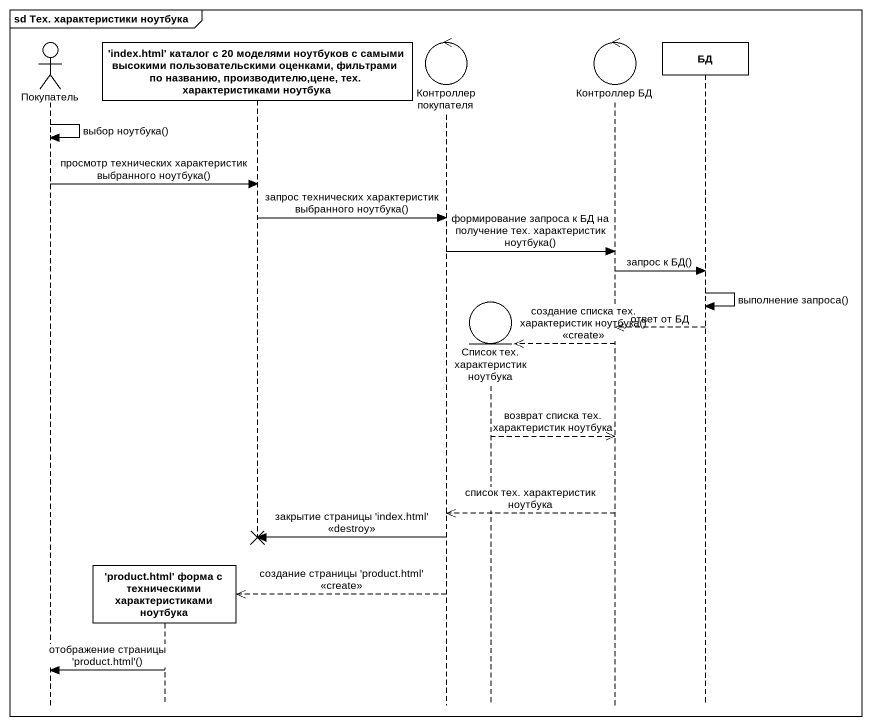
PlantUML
@startuml
mainframe sd Тех. характеристики ноутбука
hide footbox
actor Покупатель
participant "'product.html' форма с техническими характеристиками ноутбука" as product_html_форма_с
participant "'index.html' каталог с 20 моделями ноутбуков c самыми высокими пользовательскими оценками, фильтрами по названию, производителю,цене, тех. характеристиками ноутбука" as index_html_каталог_с_20
control "Контроллер покупателя" as Контроллер_покупателя
entity "Список тех. характеристик ноутбука" as Список_тех_характеристик
control "Контроллер БД" as Контроллер_БД
participant БД

Покупатель -> Покупатель : выбор ноутбука()
Покупатель -> index_html_каталог_с_20 : просмотр технических характеристик выбранного ноутбука()
index_html_каталог_с_20 -> Контроллер_покупателя : запрос технических характеристик выбранного ноутбука()
Контроллер_покупателя -> Контроллер_БД : формирование запроса к БД на получение тех. характеристик ноутбука()
Контроллер_БД -> БД : запрос к БД()
БД -> БД : выполнение запроса()
БД -->> Контроллер_БД : ответ от БД
Контроллер_БД -->> Список_тех_характеристик ** : создание списка тех. характеристик ноутбука() <<create>>
Список_тех_характеристик -->> Контроллер_БД : возврат списка тех. характеристик ноутбука
Контроллер_БД -->> Контроллер_покупателя : список тех. характеристик ноутбука
Контроллер_покупателя -> index_html_каталог_с_20 !! : закрытие страницы 'index.html' <<destroy>>
Контроллер_покупателя -->> product_html_форма_с ** : создание страницы 'product.html' <<create>>
product_html_форма_с -> Покупатель : отображение страницы 'product.html'()
@enduml
